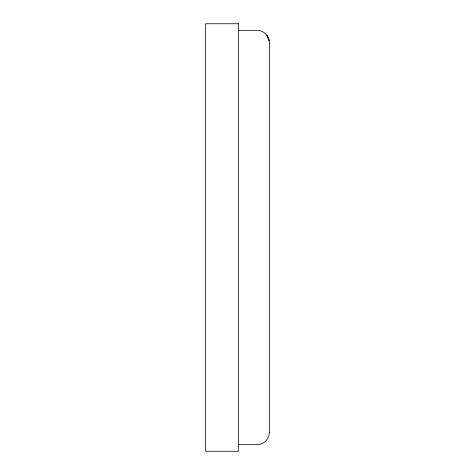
<?xml version="1.0" encoding="UTF-8"?>
<svg xmlns="http://www.w3.org/2000/svg" width="475" height="475" viewBox="0 0 475 475"><rect width="100%" height="100%" fill="white"/><g stroke="black" fill="none" stroke-linecap="round" stroke-linejoin="round"><path stroke-width="0.71" d="M238.527 30.329L256.999 30.329C263.601 30.216 269.479 36.058 269.367 42.667L269.367 432.333M238.527 444.671L256.999 444.671A12.35 12.35 0 0 0 269.378 432.333M269.183 40.529L266.968 35.441L269.2 40.737M238.527 23.75L205.633 23.75L205.633 451.25L238.527 451.25L238.527 23.75"/></g></svg>
